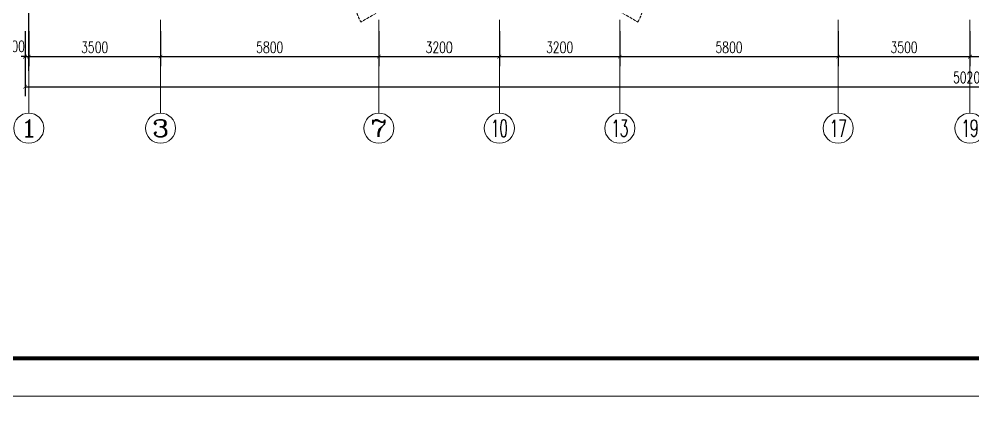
# Model space of a CAD drawing. Extents: x 3753737 to 4713801, y -857380 to 24339.
# Drawn here: x 4637191 to 4662527, y -748852 to -738369 of the extents above; entities that cross this region are included whole.
import ezdxf
from ezdxf.enums import TextEntityAlignment as Align

# ---------------------------------------------------------------- set-up
doc = ezdxf.new("R2010")
doc.units = 0
doc.header["$LTSCALE"] = 1000
doc.header["$MEASUREMENT"] = 0
doc.linetypes.add('DASH', pattern=[0.35, 0.25, -0.1])
doc.layers.get('0').update_dxf_attribs({"linetype": 'CONTINUOUS'})
doc.layers.get('Defpoints').update_dxf_attribs({"linetype": 'CONTINUOUS'})
doc.layers.add('!!电气', color=1, linetype='CONTINUOUS')
for name, color, linetype, lineweight in [('AXIS', 114, 'CONTINUOUS', 20), ('AXIS_TEXT', 7, 'CONTINUOUS', 20), ('WINDOW', 146, 'CONTINUOUS', 20), ('图框', 147, 'CONTINUOUS', 20)]:
    doc.layers.add(name, color=color, linetype=linetype, lineweight=lineweight)
doc.styles.add('_TCH_AXIS', font='COMPLEX', dxfattribs={"bigfont": 'GBCBIG'})
doc.styles.add('_TCH_DIM_T3', font='SIMPLEX.shx', dxfattribs={"width": 0.705882, "bigfont": 'GBCBIG.shx'})
doc.styles.add('COMPLEX', font='COMPLEX')
doc.dimstyles.new('_TCH_ARCH&&100', dxfattribs={"dimtxt": 297.5, "dimasz": 100, "dimexe": 250, "dimexo": 300, "dimgap": 100, "dimtad": 1, "dimdec": 0, "dimzin": 0, "dimdsep": 46, "dimtxsty": '_TCH_DIM_T3', "dimblk": 'ARCHTICK', "dimcen": 0.09, "dimclrt": 7, "dimazin": 2, "dimtfac": 1, "dimtdec": 0, "dimtix": 1, "dimtmove": 2, "dimatfit": 3, "dimfxl": 1, "dimtolj": 1, "dimtzin": 0, "dimarcsym": 0})

# ---------------------------------------------------------------- blocks, each defined once
blk = doc.blocks.new('_ArchTick')
at = {"color": 0, "linetype": 'ByBlock', "const_width": 0.15}
blk.add_lwpolyline([(-0.5, -0.5), (0.5, 0.5)], dxfattribs=at)
blk = doc.blocks.new('*D458')
at = {"layer": 'AXIS', "color": 0, "lineweight": -2, "transparency": 16777216}
for p, q in [((-100, -945), (-100, -2670)), ((50100, -945), (50100, -2670)), ((-100, -2420), (50100, -2420))]:
    blk.add_line(p, q, dxfattribs=at)
at = {"layer": 'Defpoints', "color": 0, "transparency": 16777216}
for p in [(-100, -645), (50100, -645), (50100, -2420)]:
    blk.add_point(p, dxfattribs=at)
at = {"layer": 'AXIS', "color": 0, "lineweight": -2, "transparency": 16777216, "xscale": 100, "yscale": 100, "zscale": 100, "rotation": 180}
blk.add_blockref('_ArchTick', (-100, -2420), dxfattribs=at)
at = {"layer": 'AXIS', "color": 0, "lineweight": -2, "transparency": 16777216, "xscale": 100, "yscale": 100, "zscale": 100}
blk.add_blockref('_ArchTick', (50100, -2420), dxfattribs=at)
at = {"layer": 'AXIS', "color": 7, "transparency": 16777216, "insert": (25000, -2171), "char_height": 297.5, "attachment_point": 5, "style": '_TCH_DIM_T3'}
blk.add_mtext('\\A1;50200', dxfattribs=at)
blk = doc.blocks.new('*D459')
at = {"layer": 'AXIS', "color": 0, "lineweight": -2, "transparency": 16777216}
for p, q in [((-100, -945), (-100, -1870)), ((0, -945), (0, -1870)), ((-100, -1620), (-200, -1620)), ((-100, -1620), (0, -1620)), ((0, -1620), (100, -1620))]:
    blk.add_line(p, q, dxfattribs=at)
at = {"layer": 'Defpoints', "color": 0, "transparency": 16777216}
for p in [(-100, -645), (0, -645), (0, -1620)]:
    blk.add_point(p, dxfattribs=at)
at = {"layer": 'AXIS', "color": 0, "lineweight": -2, "transparency": 16777216, "xscale": 100, "yscale": 100, "zscale": 100}
blk.add_blockref('_ArchTick', (-100, -1620), dxfattribs=at)
at = {"layer": 'AXIS', "color": 0, "lineweight": -2, "transparency": 16777216, "xscale": 100, "yscale": 100, "zscale": 100, "rotation": 180}
blk.add_blockref('_ArchTick', (0, -1620), dxfattribs=at)
at = {"layer": 'AXIS', "color": 7, "transparency": 16777216, "insert": (-375, -1345), "char_height": 297.5, "attachment_point": 5, "style": '_TCH_DIM_T3'}
blk.add_mtext('\\A1;100', dxfattribs=at)
blk = doc.blocks.new('*D460')
at = {"layer": 'AXIS', "color": 0, "lineweight": -2, "transparency": 16777216}
for p, q in [((0, -945), (0, -1870)), ((3500, -945), (3500, -1870)), ((0, -1620), (3500, -1620))]:
    blk.add_line(p, q, dxfattribs=at)
at = {"layer": 'Defpoints', "color": 0, "transparency": 16777216}
for p in [(0, -645), (3500, -645), (3500, -1620)]:
    blk.add_point(p, dxfattribs=at)
at = {"layer": 'AXIS', "color": 0, "lineweight": -2, "transparency": 16777216, "xscale": 100, "yscale": 100, "zscale": 100, "rotation": 180}
blk.add_blockref('_ArchTick', (0, -1620), dxfattribs=at)
at = {"layer": 'AXIS', "color": 0, "lineweight": -2, "transparency": 16777216, "xscale": 100, "yscale": 100, "zscale": 100}
blk.add_blockref('_ArchTick', (3500, -1620), dxfattribs=at)
at = {"layer": 'AXIS', "color": 7, "transparency": 16777216, "insert": (1750, -1371), "char_height": 297.5, "attachment_point": 5, "style": '_TCH_DIM_T3'}
blk.add_mtext('\\A1;3500', dxfattribs=at)
blk = doc.blocks.new('*D461')
at = {"layer": 'AXIS', "color": 0, "lineweight": -2, "transparency": 16777216}
for p, q in [((3500, -945), (3500, -1870)), ((9300, -945), (9300, -1870)), ((3500, -1620), (9300, -1620))]:
    blk.add_line(p, q, dxfattribs=at)
at = {"layer": 'Defpoints', "color": 0, "transparency": 16777216}
for p in [(3500, -645), (9300, -645), (9300, -1620)]:
    blk.add_point(p, dxfattribs=at)
at = {"layer": 'AXIS', "color": 0, "lineweight": -2, "transparency": 16777216, "xscale": 100, "yscale": 100, "zscale": 100, "rotation": 180}
blk.add_blockref('_ArchTick', (3500, -1620), dxfattribs=at)
at = {"layer": 'AXIS', "color": 0, "lineweight": -2, "transparency": 16777216, "xscale": 100, "yscale": 100, "zscale": 100}
blk.add_blockref('_ArchTick', (9300, -1620), dxfattribs=at)
at = {"layer": 'AXIS', "color": 7, "transparency": 16777216, "insert": (6400, -1371), "char_height": 297.5, "attachment_point": 5, "style": '_TCH_DIM_T3'}
blk.add_mtext('\\A1;5800', dxfattribs=at)
blk = doc.blocks.new('*D462')
at = {"layer": 'AXIS', "color": 0, "lineweight": -2, "transparency": 16777216}
for p, q in [((9300, -945), (9300, -1870)), ((12500, -945), (12500, -1870)), ((9300, -1620), (12500, -1620))]:
    blk.add_line(p, q, dxfattribs=at)
at = {"layer": 'Defpoints', "color": 0, "transparency": 16777216}
for p in [(9300, -645), (12500, -645), (12500, -1620)]:
    blk.add_point(p, dxfattribs=at)
at = {"layer": 'AXIS', "color": 0, "lineweight": -2, "transparency": 16777216, "xscale": 100, "yscale": 100, "zscale": 100, "rotation": 180}
blk.add_blockref('_ArchTick', (9300, -1620), dxfattribs=at)
at = {"layer": 'AXIS', "color": 0, "lineweight": -2, "transparency": 16777216, "xscale": 100, "yscale": 100, "zscale": 100}
blk.add_blockref('_ArchTick', (12500, -1620), dxfattribs=at)
at = {"layer": 'AXIS', "color": 7, "transparency": 16777216, "insert": (10900, -1371), "char_height": 297.5, "attachment_point": 5, "style": '_TCH_DIM_T3'}
blk.add_mtext('\\A1;3200', dxfattribs=at)
blk = doc.blocks.new('*D463')
at = {"layer": 'AXIS', "color": 0, "lineweight": -2, "transparency": 16777216}
for p, q in [((12500, -945), (12500, -1870)), ((15700, -945), (15700, -1870)), ((12500, -1620), (15700, -1620))]:
    blk.add_line(p, q, dxfattribs=at)
at = {"layer": 'Defpoints', "color": 0, "transparency": 16777216}
for p in [(12500, -645), (15700, -645), (15700, -1620)]:
    blk.add_point(p, dxfattribs=at)
at = {"layer": 'AXIS', "color": 0, "lineweight": -2, "transparency": 16777216, "xscale": 100, "yscale": 100, "zscale": 100, "rotation": 180}
blk.add_blockref('_ArchTick', (12500, -1620), dxfattribs=at)
at = {"layer": 'AXIS', "color": 0, "lineweight": -2, "transparency": 16777216, "xscale": 100, "yscale": 100, "zscale": 100}
blk.add_blockref('_ArchTick', (15700, -1620), dxfattribs=at)
at = {"layer": 'AXIS', "color": 7, "transparency": 16777216, "insert": (14100, -1371), "char_height": 297.5, "attachment_point": 5, "style": '_TCH_DIM_T3'}
blk.add_mtext('\\A1;3200', dxfattribs=at)
blk = doc.blocks.new('*D464')
at = {"layer": 'AXIS', "color": 0, "lineweight": -2, "transparency": 16777216}
for p, q in [((15700, -945), (15700, -1870)), ((21500, -945), (21500, -1870)), ((15700, -1620), (21500, -1620))]:
    blk.add_line(p, q, dxfattribs=at)
at = {"layer": 'Defpoints', "color": 0, "transparency": 16777216}
for p in [(15700, -645), (21500, -645), (21500, -1620)]:
    blk.add_point(p, dxfattribs=at)
at = {"layer": 'AXIS', "color": 0, "lineweight": -2, "transparency": 16777216, "xscale": 100, "yscale": 100, "zscale": 100, "rotation": 180}
blk.add_blockref('_ArchTick', (15700, -1620), dxfattribs=at)
at = {"layer": 'AXIS', "color": 0, "lineweight": -2, "transparency": 16777216, "xscale": 100, "yscale": 100, "zscale": 100}
blk.add_blockref('_ArchTick', (21500, -1620), dxfattribs=at)
at = {"layer": 'AXIS', "color": 7, "transparency": 16777216, "insert": (18600, -1371), "char_height": 297.5, "attachment_point": 5, "style": '_TCH_DIM_T3'}
blk.add_mtext('\\A1;5800', dxfattribs=at)
blk = doc.blocks.new('*D465')
at = {"layer": 'AXIS', "color": 0, "lineweight": -2, "transparency": 16777216}
for p, q in [((21500, -945), (21500, -1870)), ((25000, -945), (25000, -1870)), ((21500, -1620), (25000, -1620))]:
    blk.add_line(p, q, dxfattribs=at)
at = {"layer": 'Defpoints', "color": 0, "transparency": 16777216}
for p in [(21500, -645), (25000, -645), (25000, -1620)]:
    blk.add_point(p, dxfattribs=at)
at = {"layer": 'AXIS', "color": 0, "lineweight": -2, "transparency": 16777216, "xscale": 100, "yscale": 100, "zscale": 100, "rotation": 180}
blk.add_blockref('_ArchTick', (21500, -1620), dxfattribs=at)
at = {"layer": 'AXIS', "color": 0, "lineweight": -2, "transparency": 16777216, "xscale": 100, "yscale": 100, "zscale": 100}
blk.add_blockref('_ArchTick', (25000, -1620), dxfattribs=at)
at = {"layer": 'AXIS', "color": 7, "transparency": 16777216, "insert": (23250, -1371), "char_height": 297.5, "attachment_point": 5, "style": '_TCH_DIM_T3'}
blk.add_mtext('\\A1;3500', dxfattribs=at)
blk = doc.blocks.new('_AXISO')
blk.add_circle((0, 0), 0.5)
at = {"layer": 'AXIS_TEXT', "style": 'COMPLEX', "width": 1.041667}
blk.add_attdef('A', text='', height=0.56, dxfattribs=at).set_placement((-0.25, -0.28), (0.25, -0.28), align=Align.FIT)
blk = doc.blocks.new('*D472')
at = {"layer": 'AXIS', "color": 0, "lineweight": -2, "transparency": 16777216}
for p, q in [((25000, -945), (25000, -1870)), ((28500, -945), (28500, -1870)), ((25000, -1620), (28500, -1620))]:
    blk.add_line(p, q, dxfattribs=at)
at = {"layer": 'Defpoints', "color": 0, "transparency": 16777216}
for p in [(25000, -645), (28500, -645), (28500, -1620)]:
    blk.add_point(p, dxfattribs=at)
at = {"layer": 'AXIS', "color": 0, "lineweight": -2, "transparency": 16777216, "xscale": 100, "yscale": 100, "zscale": 100, "rotation": 180}
blk.add_blockref('_ArchTick', (25000, -1620), dxfattribs=at)
at = {"layer": 'AXIS', "color": 0, "lineweight": -2, "transparency": 16777216, "xscale": 100, "yscale": 100, "zscale": 100}
blk.add_blockref('_ArchTick', (28500, -1620), dxfattribs=at)
at = {"layer": 'AXIS', "color": 7, "transparency": 16777216, "insert": (26750, -1371), "char_height": 297.5, "attachment_point": 5, "style": '_TCH_DIM_T3'}
blk.add_mtext('\\A1;3500', dxfattribs=at)
blk = doc.blocks.new('A$C1C403CBE')
at = {"layer": '!!电气', "color": 1}
blk.add_line((0, -2000), (0, 103), dxfattribs=at)
at = {"layer": 'AXIS'}
for p, q in [((0, -644.9), (0, -3119.9)), ((3500, -644.9), (3500, -3119.9)), ((9300, -644.9), (9300, -3119.9)), ((12500, -644.9), (12500, -3119.9)), ((15700, -644.8), (15700, -3119.8)), ((21500, -644.9), (21500, -3119.9)), ((25000, -644.9), (25000, -3119.9))]:
    blk.add_line(p, q, dxfattribs=at)
at = {"layer": 'WINDOW', "color": 252, "linetype": 'DASH', "ltscale": 0.3}
for points in [[(9948.1, -50), (8822.2, -700, -0.1316525), (8648.1, -50)], [(15051.9, -50), (16177.8, -700, 0.1316525), (16351.9, -50)]]:
    blk.add_lwpolyline(points, format="xyb", dxfattribs=at)
at = {"layer": 'AXIS'}
ref = blk.add_blockref('_AXISO', (0, -3519.9), dxfattribs=dict(at, xscale=800, yscale=800, zscale=800))
ref.add_attrib('A', '1', dxfattribs={"layer": 'AXIS_TEXT', "height": 452.5, "style": '_TCH_AXIS', "width": 2.333333}).set_placement((-226.3, -3746.1), (226.3, -3746.1), align=Align.FIT)
ref = blk.add_blockref('_AXISO', (3500, -3519.9), dxfattribs=dict(at, xscale=800, yscale=800, zscale=800))
ref.add_attrib('A', '3', dxfattribs={"layer": 'AXIS_TEXT', "height": 452.5, "style": '_TCH_AXIS', "width": 1.5}).set_placement((3273.7, -3746.1), (3726.3, -3746.1), align=Align.FIT)
ref = blk.add_blockref('_AXISO', (9300, -3519.9), dxfattribs=dict(at, xscale=800, yscale=800, zscale=800))
ref.add_attrib('A', '7', dxfattribs={"layer": 'AXIS_TEXT', "height": 452.5, "style": '_TCH_AXIS', "width": 1.5}).set_placement((9073.7, -3746.2), (9526.3, -3746.2), align=Align.FIT)
ref = blk.add_blockref('_AXISO', (12500, -3519.9), dxfattribs=dict(at, xscale=800, yscale=800, zscale=800))
ref.add_attrib('A', '10', dxfattribs={"layer": 'AXIS_TEXT', "height": 452.55, "style": '_TCH_AXIS', "width": 0.724138}).set_placement((12273.7, -3746.2), (12726.3, -3746.2), align=Align.FIT)
ref = blk.add_blockref('_AXISO', (15700, -3519.8), dxfattribs=dict(at, xscale=800, yscale=800, zscale=800))
ref.add_attrib('A', '13', dxfattribs={"layer": 'AXIS_TEXT', "height": 452.55, "style": '_TCH_AXIS', "width": 0.724138}).set_placement((15473.7, -3746.1), (15926.3, -3746.1), align=Align.FIT)
ref = blk.add_blockref('_AXISO', (21500, -3519.9), dxfattribs=dict(at, xscale=800, yscale=800, zscale=800))
ref.add_attrib('A', '17', dxfattribs={"layer": 'AXIS_TEXT', "height": 452.55, "style": '_TCH_AXIS', "width": 0.724138}).set_placement((21273.7, -3746.2), (21726.3, -3746.2), align=Align.FIT)
ref = blk.add_blockref('_AXISO', (25000, -3519.9), dxfattribs=dict(at, xscale=800, yscale=800, zscale=800))
ref.add_attrib('A', '19', dxfattribs={"layer": 'AXIS_TEXT', "height": 452.55, "style": '_TCH_AXIS', "width": 0.724138}).set_placement((24773.7, -3746.2), (25226.3, -3746.2), align=Align.FIT)
dim = blk.add_linear_dim(base=(0, -1619.9), p1=(-100, -644.9), p2=(0, -644.9), angle=0, text='100', dimstyle='_TCH_ARCH&&100', dxfattribs=at)
dim.commit()
dim.dimension.update_dxf_attribs({"geometry": '*D459', "text_midpoint": (-375, -1344.9), "dimtype": 129})
for p1, p2, distance, text, picture, middle in [((-100, -644.9), (50100, -644.9), -1775, '50200', '*D458', (25000, -2171.1)), ((0, -644.9), (3500, -644.9), -975, '3500', '*D460', (1750, -1371.1)), ((3500, -644.9), (9300, -644.9), -975, '5800', '*D461', (6400, -1371.1)), ((9300, -644.9), (12500, -644.9), -975, '3200', '*D462', (10900, -1371.1)), ((12500, -644.9), (15700, -644.9), -975, '3200', '*D463', (14100, -1371.1)), ((15700, -644.9), (21500, -644.9), -975, '5800', '*D464', (18600, -1371.1)), ((21500, -644.9), (25000, -644.9), -975, '3500', '*D465', (23250, -1371.1)), ((25000, -644.9), (28500, -644.9), -975, '3500', '*D472', (26750, -1371.1))]:
    dim = blk.add_aligned_dim(p1=p1, p2=p2, distance=distance, text=text, dimstyle='_TCH_ARCH&&100', dxfattribs=at)
    dim.commit()
    dim.dimension.update_dxf_attribs({"geometry": picture, "text_midpoint": middle})

msp = doc.modelspace()

# ---------------------------------------------------------------- linework, layer by layer
at = {"layer": '图框'}
for points in [[(4623146.2, -688977.2), (4707246.2, -688977.2), (4707246.2, -748377.2), (4623146.2, -748377.2)], [(4623146.2, -748377.2), (4707246.2, -748377.2), (4707246.2, -807777.2), (4623146.2, -807777.2)]]:
    msp.add_lwpolyline(points, close=True, dxfattribs=at)
at = {"layer": '图框', "const_width": 100}
msp.add_lwpolyline([(4706246.2, -747377.2), (4706246.2, -689977.2), (4625646.2, -689977.2), (4625646.2, -747377.2)], close=True, dxfattribs=at)

# ---------------------------------------------------------------- block references
at = {"layer": '!!电气'}
msp.add_blockref('A$C1C403CBE', (4637448.6, -737746.5), dxfattribs=at)

doc.saveas('drawing.dxf')
